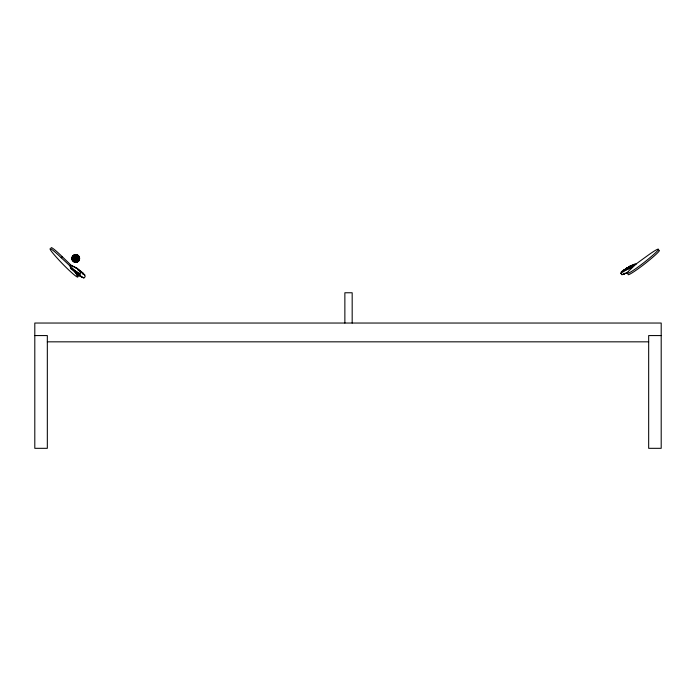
<?xml version="1.0" encoding="UTF-8"?>
<svg xmlns="http://www.w3.org/2000/svg" width="696" height="696" viewBox="0 0 696 696"><rect width="100%" height="100%" fill="white"/><g stroke="black" fill="none" stroke-linecap="round" stroke-linejoin="round"><path stroke-width="1.04" d="M82.293 277.417L60.43 256.998A18.74 1.644 45.5 0 0 50.147 248.681A18.74 1.644 45.5 0 0 57.194 258.12A18.74 1.644 45.5 0 0 72.375 273.293A18.74 1.644 45.5 0 0 77.369 275.746L74.315 271.005L78.457 275.12L82.293 277.417L83.929 277.93L85.164 276.712L84.773 274.981L82.467 273.598L84.764 274.99L82.746 272.754L76.882 268.212L71.331 265.481L61.492 255.954A18.74 1.644 45.5 0 0 51.104 247.846M78.474 275.999A18.74 1.644 45.5 0 0 78.431 274.702L78.135 273.928M621.458 271.666L630.185 266.029L636.057 264.071L634.3 264.262L631.994 266.211L631.446 267.96L621.45 271.657L620.832 273.319L621.893 274.694L627.696 272.658L621.893 274.694M80.962 271.814L80.327 271.057L81.649 272.519M625.356 269.256L626.713 268.16L624.147 270.083L625.678 268.969M61.204 257.764L62.266 256.72M69.6 265.785L70.661 264.732M77.056 275.311L78.117 274.267M80.275 275.181L79.883 273.45L81.119 272.232L82.754 272.745M626.322 268.743L626.722 268.369L626.261 268.647M626.478 268.83C631.028 265.402 623.92 270.37 626.713 268.673M627.392 268.099L626.496 268.491M623.581 274.415L625.112 273.119M630.045 267.012C627.192 269.221 631.62 265.611 629.723 266.655M626.13 268.943L625.208 269.57M626.235 268.865L630.185 266.02L634.3 264.271M620.832 273.319L631.994 266.211M627.949 268.03L627.192 268.534L629.045 267.107M630.141 266.881L629.027 267.69M629.593 266.925L630.045 266.638L628.305 267.969M627.714 268.186L628.836 267.281M627.139 268.308L626.478 268.908M629.828 267.09C635.578 262.305 625.373 270.57 630.976 266.176M627.34 268.134L625.426 269.387M628.827 267.003L626.835 268.726M629.715 266.542L627.722 268.264M629.984 266.429L628.088 268.082M626.496 268.412L624.547 270.1M77.865 269.439L78.866 270.326L78.283 269.787M623.764 269.717L625.443 269.439M34.8 335.568L47.328 335.568L47.328 448.32L34.8 448.32L34.8 323.04L661.2 323.04L661.2 448.32L648.672 448.32L648.672 335.568L661.2 335.568M47.328 341.832L648.672 341.832M78.222 256.259L79.353 257.076C78.5 259.591 74.75 261.4 72.314 260.243L72.262 259.347A3.889 3.219 22 0 0 72.767 260.139M80.362 271.066L81.449 272.432M79.883 273.45L70.574 268.343L70.27 266.525L71.331 265.481L76.891 268.204L81.075 272.145M83.929 277.93L78.457 275.12L70.574 268.343M80.084 270.979L79.727 270.727L80.118 271.075M78.1 269.369L79.213 270.648M75.707 267.89L76.29 268.325M81.789 272.641L82.319 273.05L81.789 272.693M75.725 255.101A3.889 1.453 75.8 0 0 74.307 258.616A3.889 1.453 75.8 0 0 77.247 261.661C78.091 261.522 74.133 254.049 74.115 255.719M81.51 272.38L81.049 271.927M77.343 269.048L78.822 270.622M76.925 261.209L77.247 261.661A3.889 3.219 22 0 0 79.37 257.859A3.889 3.219 22 0 0 74.898 255.154A3.889 3.219 22 0 0 71.992 258.486M352.176 323.04L352.176 292.764L344.868 292.764L344.868 323.04M73.376 256.163A3.889 1.253 56 0 1 75.212 255.902A3.889 1.253 56 0 1 78.048 260.313A3.889 1.253 56 0 1 76.708 261.339M72.749 256.65A3.889 2.062 48.2 0 1 77.282 257.076A3.889 2.062 48.2 0 1 77.247 261.661A3.889 2.236 84.1 0 1 73.541 258.755A3.889 2.236 84.1 0 1 76.482 254.962M72.314 257.946A3.889 2.732 37.8 0 1 74.846 255.249A3.889 2.732 37.8 0 1 79.039 258.407A3.889 2.732 37.8 0 1 77.247 261.661A3.889 3.506 -38.4 0 0 78.248 255.493A3.889 3.506 -38.4 0 0 72.166 257.764A3.889 3.506 -38.4 0 0 76.308 262.009M75.299 261.67A3.889 3.219 22 0 1 74.333 261.348M75.255 261.922A3.889 3.48 -3.8 0 1 72.314 256.894A3.889 3.48 -3.8 0 1 78.622 256.067A3.889 3.48 -3.8 0 1 77.247 261.661M76.403 262.079A3.889 3.297 -66.9 0 1 72.497 259.93A3.889 3.297 -66.9 0 1 74.542 255.093A3.889 3.297 -66.9 0 1 78.813 256.398M79.092 257.294A3.889 3.297 -66.9 0 1 78.97 259.269M76.56 262.122A3.889 2.862 -84.6 0 1 72.906 258.26A3.889 2.862 -84.6 0 1 77.143 254.954M77.169 261.104A3.889 0.566 69 0 1 75.481 259.303A3.889 0.566 69 0 1 74.629 254.971M628.027 274.485A18.74 1.644 -37.7 0 0 635.665 270.526A18.74 1.644 -37.7 0 0 651.065 258.695A18.74 1.644 -37.7 0 0 658.973 250.299M628.175 271.527L627.775 272.249A18.74 1.644 -37.7 0 0 633.055 270.492A18.74 1.644 -37.7 0 0 650.151 257.52A18.74 1.644 -37.7 0 0 658.416 249.125A18.74 1.644 -37.7 0 0 647.097 255.971L636.823 263.427L628.175 271.527"/></g></svg>
